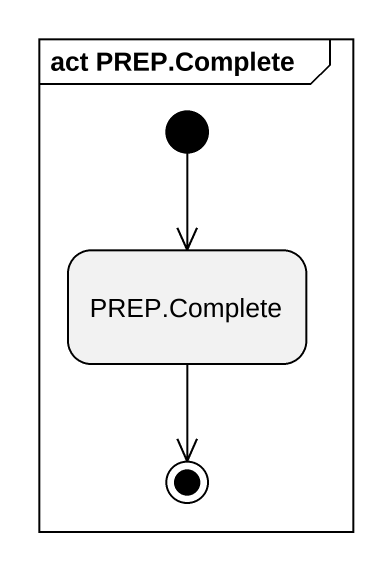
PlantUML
@startuml
mainframe act PREP.Complete
hide empty description
state "PREP.Complete" as PREP_Complete
[*] --> PREP_Complete
PREP_Complete --> [*]
@enduml
